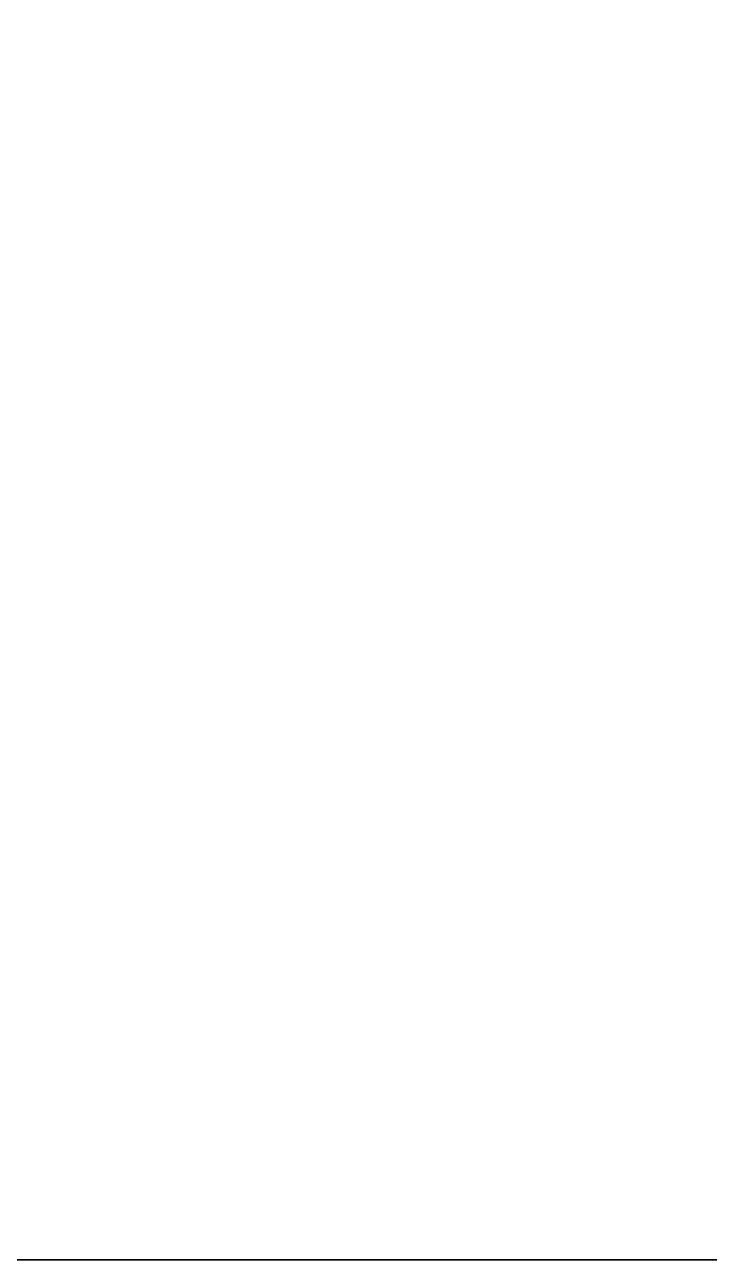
# Model space of a CAD drawing. Header units: millimetres. Extents: x 0 to 3661, y -1188 to 730.
# Drawn here: x 1890.901 to 1891.282, y 251.217 to 251.906 of the extents above; entities that cross this region are included whole.
import ezdxf

# ---------------------------------------------------------------- set-up
doc = ezdxf.new("R2010")
doc.units = ezdxf.units.MM
doc.layers.add('Blocks', color=7, linetype='Continuous')
doc.layers.add('Blocks$Inner', color=7, linetype='Continuous', lineweight=25, true_color=0x007f00)
doc.layers.add('Blocks$Outline', color=7, linetype='Continuous', lineweight=35, true_color=0xff3f3f)

# ---------------------------------------------------------------- blocks, each defined once
blk = doc.blocks.new('AA10 Dining Table Front')
at = {"layer": 'Blocks$Inner'}
blk.add_open_spline([(1890.80124, 251.21846), (1903.41499, 251.21855), (1917.67308, 251.21852), (1932.65327, 251.21838), (1935.51155, 251.21874), (1936.93859, 251.2177), (1937.70084, 251.21778), (1938.3322, 251.21625), (1939.11922, 251.23257), (1941.05277, 251.39507), (1943.7806, 251.99208), (1948.20894, 253.94592), (1951.98734, 257.23254), (1953.91578, 260.43009), (1954.59221, 261.49848)], degree=3, knots=[0.807498, 0.807498, 0.807498, 0.807498, 38.648751, 43.581766, 45.748049, 47.223612, 47.862813, 48.034959, 49.117401, 50.2241, 53.851674, 57.454684, 64.669348, 68.580904, 68.580904, 68.580904, 68.580904], dxfattribs=at)
at = {"layer": 'Blocks$Outline'}
blk.add_open_spline([(1954.59221, 261.49848), (1953.91578, 260.43009), (1951.98734, 257.23254), (1948.20894, 253.94592), (1943.7806, 251.99208), (1941.05277, 251.39507), (1939.11922, 251.23257), (1938.3322, 251.21625), (1937.70084, 251.21778), (1936.93859, 251.2177), (1935.51155, 251.21874), (1932.65327, 251.21838), (1917.67308, 251.21852), (1903.41499, 251.21855), (1890.80124, 251.21846)], degree=3, knots=[-120.951369, -120.951369, -120.951369, -120.951369, -117.039814, -109.82515, -106.222139, -102.594566, -101.487866, -100.405425, -100.233279, -99.594078, -98.118514, -95.952232, -91.019217, -53.177964, -53.177964, -53.177964, -53.177964], dxfattribs=at)

msp = doc.modelspace()

# ---------------------------------------------------------------- block references
at = {"layer": 'Blocks'}
msp.add_blockref('AA10 Dining Table Front', (0, 0), dxfattribs=at)

doc.saveas('drawing.dxf')
